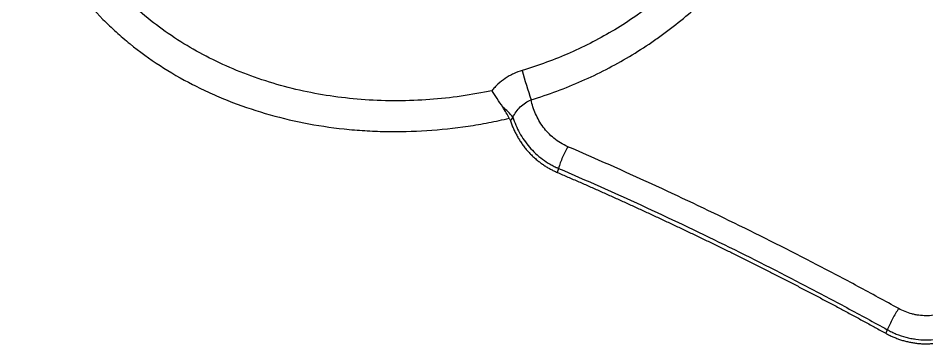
# Model space of a CAD drawing. Extents: x 527 to 611, y 788 to 934.
# Drawn here: x 583.1 to 590.53, y 867.01 to 869.67 of the extents above; entities that cross this region are included whole.
import ezdxf

# ---------------------------------------------------------------- set-up
doc = ezdxf.new("R2010")
doc.units = 0
doc.header["$MEASUREMENT"] = 0
doc.layers.add('1', color=4, linetype='Continuous')
doc.layers.add('GEOMETRY', color=3, linetype='Continuous', lineweight=25)

# ---------------------------------------------------------------- blocks, each defined once
blk = doc.blocks.new('2026_FLAIR')
at = {"layer": 'GEOMETRY'}
for p, q in [((60.4482, 65.0754), (60.4381, 65.0426)), ((63.1372, 63.7574), (63.1246, 63.7282))]:
    blk.add_line(p, q, dxfattribs=at)
for centre, radius, start, end in [((63.5788, 66.772), 3.5418, 194.65654, 198.71054), ((59.7182, 65.2185), 0.451, 37.48358, 52.54798)]:
    blk.add_arc(centre, radius, start, end, dxfattribs=at)
for points, knots in [([(59.0447, 70.6442), (58.9308, 70.6291), (58.8183, 70.6098), (58.5961, 70.5633), (58.4864, 70.5361), (58.3239, 70.4892), (58.2701, 70.4725), (58.1631, 70.4372), (58.1103, 70.4185), (57.9541, 70.36), (57.8529, 70.3174), (57.6563, 70.2253), (57.5609, 70.1757), (57.4222, 70.0959), (57.3766, 70.0684), (57.3094, 70.0258), (57.2872, 70.0113), (57.2432, 69.982), (57.2213, 69.9671), (57.0275, 69.8315), (56.8727, 69.6999), (56.666, 69.4857), (56.6014, 69.4115), (56.511, 69.2958), (56.482, 69.2564), (56.4268, 69.1771), (56.4005, 69.137), (56.276, 68.9345), (56.1973, 68.766), (56.1255, 68.5471), (56.1125, 68.5029), (56.0892, 68.4137), (56.0789, 68.3687), (56.0526, 68.2337), (56.0408, 68.1433), (56.0317, 68.0071), (56.0301, 67.9616), (56.0298, 67.8704), (56.0311, 67.8247), (56.0394, 67.6887), (56.0506, 67.5989), (56.1009, 67.3326), (56.1564, 67.1589), (56.2542, 66.9474), (56.2752, 66.9053), (56.3197, 66.8225), (56.3432, 66.7818), (56.4174, 66.6617), (56.4718, 66.5843), (56.5903, 66.4346), (56.6543, 66.3623), (56.7578, 66.2581), (56.7935, 66.224), (56.849, 66.1739), (56.8678, 66.1574), (56.9059, 66.1249), (56.9252, 66.1088), (57.1007, 65.9668), (57.2714, 65.8562), (57.5028, 65.737), (57.5499, 65.7142), (57.6461, 65.6704), (57.6952, 65.6495), (57.8448, 65.59), (57.9466, 65.5551), (58.2576, 65.464), (58.4727, 65.4215), (58.7514, 65.3919), (58.8077, 65.3871), (58.9202, 65.38), (58.9765, 65.3777), (59.1454, 65.3745), (59.258, 65.3771), (59.4833, 65.3917), (59.596, 65.4037), (59.7651, 65.429), (59.8215, 65.4385), (59.9343, 65.4602), (59.9905, 65.4722), (60.0464, 65.4853)], [0, 0, 0, 0, 0.03125, 0.03125, 0.0625, 0.0625, 0.078125, 0.078125, 0.09375, 0.09375, 0.125, 0.125, 0.15625, 0.15625, 0.171875, 0.171875, 0.179687, 0.179687, 0.1875, 0.1875, 0.25, 0.25, 0.28125, 0.28125, 0.296875, 0.296875, 0.3125, 0.3125, 0.375, 0.375, 0.390625, 0.390625, 0.40625, 0.40625, 0.4375, 0.4375, 0.453125, 0.453125, 0.46875, 0.46875, 0.5, 0.5, 0.5625, 0.5625, 0.578125, 0.578125, 0.59375, 0.59375, 0.625, 0.625, 0.65625, 0.65625, 0.671875, 0.671875, 0.679688, 0.679688, 0.6875, 0.6875, 0.75, 0.75, 0.765625, 0.765625, 0.78125, 0.78125, 0.8125, 0.8125, 0.875, 0.875, 0.890625, 0.890625, 0.90625, 0.90625, 0.9375, 0.9375, 0.96875, 0.96875, 0.984375, 0.984375, 1, 1, 1, 1]), ([(59.9028, 65.7098), (59.8834, 65.7058), (59.7793, 65.6843), (59.5887, 65.6541), (59.3281, 65.6301), (59.0651, 65.6245), (58.8036, 65.6376), (58.548, 65.6691), (58.2975, 65.7185), (58.0522, 65.7866), (57.8158, 65.8725), (57.5923, 65.9746), (57.3807, 66.0926), (57.1815, 66.2272), (56.9975, 66.3766), (56.8318, 66.5383), (56.6836, 66.7123), (56.5538, 66.8987), (56.4427, 67.0981), (56.3533, 67.3075), (56.2861, 67.5276), (56.2438, 67.7545), (56.2263, 67.9959), (56.2397, 68.248), (56.2761, 68.4681), (56.3177, 68.5982), (56.3321, 68.6434)], [0, 0, 0, 0, 0.009417, 0.050597, 0.091777, 0.134156, 0.176535, 0.217948, 0.259361, 0.301996, 0.344632, 0.386333, 0.428035, 0.470967, 0.5139, 0.556099, 0.598298, 0.641753, 0.685207, 0.729994, 0.774779, 0.821039, 0.867298, 0.919382, 0.972013, 1, 1, 1, 1]), ([(62.3067, 67.9468), (62.2724, 67.8391), (62.231, 67.7316), (62.1334, 67.5177), (62.0774, 67.4113), (61.9818, 67.2535), (61.9479, 67.2012), (61.8762, 67.0973), (61.8382, 67.0456), (61.7196, 66.894), (61.6341, 66.7969), (61.4496, 66.6118), (61.3507, 66.5236), (61.2183, 66.4196), (61.1914, 66.3991), (61.1367, 66.3588), (61.1088, 66.3389), (61.0243, 66.2807), (60.9668, 66.2437), (60.7912, 66.1382), (60.6697, 66.0752), (60.4177, 65.9642), (60.2874, 65.9161), (60.1523, 65.8758)], [0, 0, 0, 0, 0.125, 0.125, 0.25, 0.25, 0.3125, 0.3125, 0.375, 0.375, 0.5, 0.5, 0.625, 0.625, 0.65625, 0.65625, 0.6875, 0.6875, 0.75, 0.75, 0.875, 0.875, 1, 1, 1, 1]), ([(60.2242, 65.6358), (60.2958, 65.6574), (60.3664, 65.6812), (60.505, 65.7325), (60.5731, 65.76), (60.774, 65.8486), (60.9032, 65.9153), (61.0901, 66.0267), (61.1512, 66.0658), (61.2412, 66.1271), (61.2709, 66.1481), (61.3293, 66.1906), (61.358, 66.2122), (61.4993, 66.3219), (61.605, 66.4149), (61.8025, 66.6101), (61.8942, 66.7123), (62.0003, 66.8456), (62.0211, 66.8725), (62.0618, 66.9269), (62.0817, 66.9543), (62.1396, 67.0367), (62.1761, 67.092), (62.2792, 67.259), (62.3397, 67.3716), (62.4449, 67.5985), (62.4894, 67.7128), (62.5261, 67.8274)], [0, 0, 0, 0, 0.0625, 0.0625, 0.125, 0.125, 0.25, 0.25, 0.3125, 0.3125, 0.34375, 0.34375, 0.375, 0.375, 0.5, 0.5, 0.625, 0.625, 0.65625, 0.65625, 0.6875, 0.6875, 0.75, 0.75, 0.875, 0.875, 1, 1, 1, 1]), ([(60.1523, 65.8758), (60.1274, 65.8684), (60.1034, 65.8592), (60.0686, 65.8428), (60.0572, 65.8369), (60.0348, 65.8243), (60.0238, 65.8175), (59.9919, 65.7961), (59.9721, 65.7805), (59.9442, 65.7552), (59.9353, 65.7464), (59.9184, 65.7284), (59.9104, 65.7192), (59.9028, 65.7098)], [0, 0, 0, 0, 0.25, 0.25, 0.375, 0.375, 0.5, 0.5, 0.75, 0.75, 0.875, 0.875, 1, 1, 1, 1]), ([(59.9924, 65.5765), (59.9773, 65.5999), (59.9621, 65.6227), (59.9394, 65.6565), (59.9318, 65.6677), (59.9207, 65.6838), (59.9171, 65.6891), (59.9099, 65.6996), (59.9062, 65.7048), (59.9028, 65.7098)], [0, 0, 0, 0, 0.5, 0.5, 0.75, 0.75, 0.875, 0.875, 1, 1, 1, 1]), ([(60.0761, 65.4929), (60.0833, 65.5086), (60.092, 65.5235), (60.1121, 65.5519), (60.1236, 65.5654), (60.1489, 65.59), (60.1628, 65.6013), (60.1923, 65.6208), (60.2078, 65.6292), (60.2242, 65.6358)], [0, 0, 0, 0, 0.25, 0.25, 0.5, 0.5, 0.75, 0.75, 1, 1, 1, 1]), ([(60.5251, 65.2527), (60.4833, 65.2707), (60.4457, 65.2939), (60.3776, 65.3488), (60.3485, 65.3796), (60.3109, 65.4298), (60.2993, 65.4473), (60.2784, 65.4833), (60.2692, 65.5016), (60.2445, 65.5576), (60.2324, 65.5961), (60.2242, 65.6358)], [0, 0, 0, 0, 0.25, 0.25, 0.5, 0.5, 0.625, 0.625, 0.75, 0.75, 1, 1, 1, 1]), ([(60.0464, 65.4853), (60.0388, 65.4998), (60.0304, 65.5147), (60.0123, 65.5452), (60.0025, 65.561), (59.9924, 65.5765)], [0, 0, 0, 0, 0.5, 0.5, 1, 1, 1, 1]), ([(60.0761, 65.4929), (60.0897, 65.4493), (60.1076, 65.4068), (60.1414, 65.3452), (60.1539, 65.325), (60.1809, 65.2862), (60.1954, 65.2675), (60.2266, 65.2314), (60.2432, 65.2141), (60.2788, 65.181), (60.2978, 65.1651), (60.3377, 65.1357), (60.3585, 65.122), (60.3911, 65.1032), (60.4022, 65.0973), (60.4192, 65.0887), (60.4277, 65.0846), (60.4365, 65.0806), (60.4423, 65.078), (60.4453, 65.0767), (60.4482, 65.0754)], [0, 0, 0, 0, 0.25, 0.25, 0.375, 0.375, 0.5, 0.5, 0.625, 0.625, 0.75, 0.75, 0.875, 0.875, 0.9375, 0.9375, 0.96875, 0.984375, 0.984375, 1, 1, 1, 1]), ([(60.0556, 65.4637), (60.0574, 65.4583), (60.061, 65.4476), (60.0669, 65.4316), (60.0732, 65.4158), (60.0799, 65.4001), (60.087, 65.3845), (60.0944, 65.369), (60.1023, 65.3537), (60.1105, 65.3385), (60.1191, 65.3235), (60.1282, 65.3087), (60.1376, 65.2941), (60.1474, 65.2797), (60.1576, 65.2655), (60.1681, 65.2515), (60.1791, 65.2377), (60.1904, 65.2242), (60.2022, 65.211), (60.2143, 65.198), (60.2268, 65.1852), (60.2396, 65.1728), (60.2528, 65.1607), (60.2664, 65.1488), (60.2834, 65.1348), (60.3043, 65.1188), (60.3292, 65.1013), (60.3551, 65.0849), (60.3819, 65.0696), (60.4095, 65.0553), (60.4285, 65.0469), (60.4381, 65.0426)], [0, 0, 0, 0, 0.030274, 0.060553, 0.09084, 0.121136, 0.15144, 0.18175, 0.212063, 0.242379, 0.272696, 0.303015, 0.333334, 0.363654, 0.393977, 0.424303, 0.454631, 0.484957, 0.51528, 0.545599, 0.575913, 0.606222, 0.636526, 0.666827, 0.697128, 0.747625, 0.798117, 0.8486, 0.89907, 0.949533, 1, 1, 1, 1]), ([(60.5252, 65.2527), (60.5098, 65.2264), (60.495, 65.197), (60.4687, 65.1363), (60.4572, 65.1051), (60.4482, 65.0754)], [0, 0, 0, 0, 0.5, 0.5, 1, 1, 1, 1]), ([(63.2303, 63.9302), (63.1194, 63.9912), (63.0083, 64.0516), (62.7857, 64.171), (62.674, 64.2299), (62.3383, 64.4043), (62.1134, 64.5173), (61.6619, 64.7376), (61.4354, 64.8448), (60.9812, 65.0532), (60.7534, 65.1543), (60.5252, 65.2527)], [0, 0, 0, 0, 0.125, 0.125, 0.25, 0.25, 0.5, 0.5, 0.75, 0.75, 1, 1, 1, 1]), ([(60.4381, 65.0426), (60.4673, 65.03), (60.5259, 65.0048), (60.6136, 64.9666), (60.7013, 64.9281), (60.7889, 64.8893), (60.8764, 64.8503), (60.9639, 64.8109), (61.0514, 64.7712), (61.1387, 64.7312), (61.226, 64.6909), (61.3132, 64.6503), (61.4003, 64.6093), (61.4874, 64.5681), (61.5744, 64.5266), (61.6613, 64.4848), (61.7481, 64.4427), (61.8348, 64.4003), (61.9215, 64.3576), (62.008, 64.3146), (62.0945, 64.2713), (62.1809, 64.2277), (62.2672, 64.1838), (62.3534, 64.1396), (62.4395, 64.0951), (62.5255, 64.0503), (62.6114, 64.0052), (62.6972, 63.9598), (62.7829, 63.9141), (62.8685, 63.8681), (62.954, 63.8218), (63.0394, 63.7752), (63.0962, 63.7439), (63.1246, 63.7282)], [0, 0, 0, 0, 0.032255, 0.064509, 0.096764, 0.129019, 0.161274, 0.19353, 0.225786, 0.258042, 0.290299, 0.322557, 0.354815, 0.387073, 0.419332, 0.451591, 0.483851, 0.516112, 0.548373, 0.580635, 0.612897, 0.645158, 0.677419, 0.709679, 0.741939, 0.774197, 0.806455, 0.838712, 0.870968, 0.903225, 0.935482, 0.96774, 1, 1, 1, 1]), ([(60.4482, 65.0754), (60.6754, 64.9779), (60.9021, 64.8774), (61.3537, 64.6699), (61.5788, 64.5629), (62.0272, 64.3428), (62.2506, 64.2298), (62.5842, 64.0559), (62.6951, 63.9971), (62.9165, 63.8782), (63.0269, 63.8181), (63.1372, 63.7574)], [0, 0, 0, 0, 0.25, 0.25, 0.5, 0.5, 0.75, 0.75, 0.875, 0.875, 1, 1, 1, 1]), ([(63.2301, 63.9303), (63.2128, 63.9041), (63.1955, 63.8751), (63.1637, 63.8159), (63.1492, 63.7857), (63.1372, 63.7574)], [0, 0, 0, 0, 0.5, 0.5, 1, 1, 1, 1]), ([(63.6778, 63.9298), (63.6609, 63.9203), (63.6433, 63.9119), (63.6074, 63.8974), (63.589, 63.8913), (63.5607, 63.8838), (63.5511, 63.8816), (63.5318, 63.8778), (63.522, 63.8762), (63.4927, 63.8723), (63.4731, 63.871), (63.4341, 63.8711), (63.4146, 63.8724), (63.3853, 63.8764), (63.3755, 63.878), (63.3562, 63.8819), (63.3466, 63.8842), (63.2996, 63.8969), (63.264, 63.9117), (63.2301, 63.9303)], [0, 0, 0, 0, 0.125, 0.125, 0.25, 0.25, 0.3125, 0.3125, 0.375, 0.375, 0.5, 0.5, 0.625, 0.625, 0.6875, 0.6875, 0.75, 0.75, 1, 1, 1, 1]), ([(63.1372, 63.7574), (63.1402, 63.7558), (63.1432, 63.7541), (63.1493, 63.7509), (63.1584, 63.7462), (63.1676, 63.7416), (63.1861, 63.7328), (63.1985, 63.7273), (63.2365, 63.712), (63.2624, 63.7033), (63.3024, 63.6927), (63.3159, 63.6895), (63.3433, 63.6841), (63.3572, 63.6818), (63.3986, 63.6764), (63.4262, 63.6746), (63.4814, 63.6745), (63.509, 63.6763), (63.5505, 63.6817), (63.5643, 63.6839), (63.5917, 63.6893), (63.6052, 63.6924), (63.6453, 63.703), (63.6714, 63.7117), (63.7095, 63.727), (63.7221, 63.7325), (63.7407, 63.7414), (63.7469, 63.7444), (63.7561, 63.7492), (63.7591, 63.7507), (63.7651, 63.754), (63.7682, 63.7556), (63.7712, 63.7573)], [0, 0, 0, 0, 0.015625, 0.015625, 0.03125, 0.0625, 0.0625, 0.125, 0.125, 0.25, 0.25, 0.3125, 0.3125, 0.375, 0.375, 0.5, 0.5, 0.625, 0.625, 0.6875, 0.6875, 0.75, 0.75, 0.875, 0.875, 0.9375, 0.9375, 0.96875, 0.96875, 0.984375, 0.984375, 1, 1, 1, 1]), ([(63.1246, 63.7282), (63.1295, 63.7256), (63.1391, 63.7204), (63.1538, 63.7129), (63.1686, 63.7058), (63.1837, 63.699), (63.199, 63.6926), (63.2144, 63.6865), (63.23, 63.6808), (63.2457, 63.6754), (63.2616, 63.6704), (63.2777, 63.6658), (63.2938, 63.6616), (63.3101, 63.6578), (63.3265, 63.6544), (63.3429, 63.6514), (63.3595, 63.6488), (63.3761, 63.6467), (63.3927, 63.6449), (63.4094, 63.6436), (63.4262, 63.6426), (63.4429, 63.6421), (63.4597, 63.6421), (63.4765, 63.6424), (63.4932, 63.6432), (63.51, 63.6444), (63.5266, 63.646), (63.5433, 63.648), (63.5598, 63.6504), (63.5763, 63.6533), (63.5927, 63.6565), (63.609, 63.6602), (63.6291, 63.6652), (63.6529, 63.672), (63.68, 63.6811), (63.7068, 63.6912), (63.733, 63.7024), (63.7587, 63.7145), (63.7753, 63.7235), (63.7836, 63.7279)], [0, 0, 0, 0, 0.024208, 0.048425, 0.072646, 0.09687, 0.121093, 0.145313, 0.16953, 0.193741, 0.217946, 0.242146, 0.266342, 0.290532, 0.314719, 0.338901, 0.363078, 0.387252, 0.41142, 0.435586, 0.459748, 0.483907, 0.508066, 0.532226, 0.556387, 0.580551, 0.604718, 0.628889, 0.653065, 0.677245, 0.70143, 0.725619, 0.749812, 0.791486, 0.833177, 0.874883, 0.916597, 0.958307, 1, 1, 1, 1])]:
    blk.add_open_spline(points, degree=3, knots=knots, dxfattribs=at)
for points in [[(60.0464, 65.4853), (60.0501, 65.4783), (60.0531, 65.4711), (60.0556, 65.4637)], [(60.0556, 65.4637), (60.0624, 65.4734), (60.0692, 65.4832), (60.0761, 65.4929)]]:
    blk.add_open_spline(points, degree=3, dxfattribs=at)

msp = doc.modelspace()

# ---------------------------------------------------------------- block references
at = {"layer": '1'}
msp.add_blockref('2026_FLAIR', (527.0666, 803.3631), dxfattribs=at)

doc.saveas('drawing.dxf')
